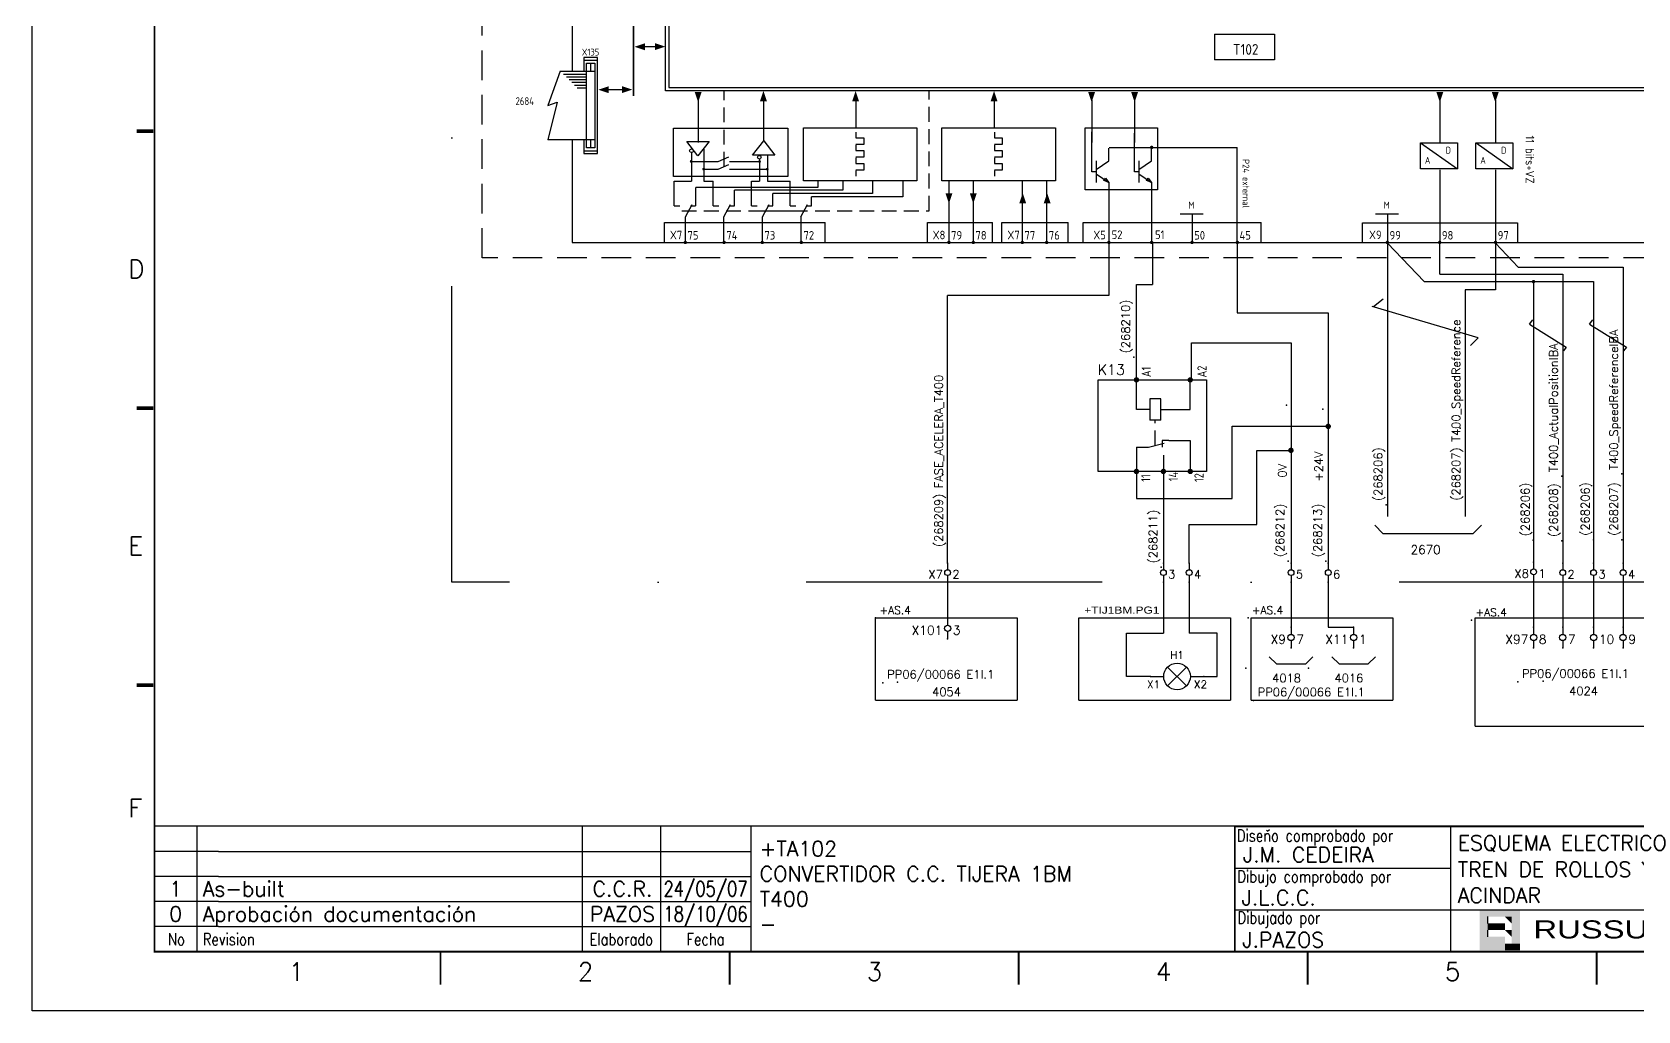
# Model space of a CAD drawing. Extents: x -25 to 1044, y -25744 to 292.
# Drawn here: x 410 to 681.1, y -18110.5 to -17945.4 of the extents above; entities that cross this region are included whole.
import ezdxf
from ezdxf.enums import TextEntityAlignment as Align

# ---------------------------------------------------------------- set-up
doc = ezdxf.new("R2010")
doc.units = 0
doc.header["$LTSCALE"] = 10
doc.header["$MEASUREMENT"] = 0
for name, pattern in [('DASHDOT', [1, 0.5, -0.25, 0, -0.25]), ('DASHED', [0.75, 0.5, -0.25]), ('HIDDEN', [0.375, 0.25, -0.125]), ('LTY1', [0])]:
    doc.linetypes.add(name, pattern=pattern)
doc.layers.get('0').update_dxf_attribs({"linetype": 'CONTINUOUS'})
for name, color, linetype in [('1', 7, 'CONTINUOUS'), ('10', 5, 'CONTINUOUS'), ('2', 7, 'CONTINUOUS'), ('3', 8, 'CONTINUOUS'), ('6', 7, 'DASHDOT'), ('8', 1, 'CONTINUOUS'), ('9', 6, 'CONTINUOUS'), ('ATRIBUTOS', 6, 'CONTINUOUS'), ('DIBUJO', 7, 'CONTINUOUS'), ('NODE', 7, 'CONTINUOUS')]:
    doc.layers.add(name, color=color, linetype=linetype)
doc.styles.add('DIN', font='DIN.shx', dxfattribs={"width": 0.85})
doc.styles.add('HELVETICA', font='HELV.SHX')
doc.styles.add('ISO', font='ISO')
doc.styles.add('LABEL', font='SIMPLEX', dxfattribs={"width": 0.8, "height": 4})
doc.styles.add('ROMANS', font='romans')
doc.styles.get("Standard").update_dxf_attribs({"font": 'simplex'})

# ---------------------------------------------------------------- blocks, each defined once
blk = doc.blocks.new('NOD', base_point=(237.5, 170))
at = {"layer": 'NODE'}
blk.add_point((237.5, 170), dxfattribs=at)
blk = doc.blocks.new('$PP313')
at = {"layer": '2'}
blk.add_blockref('NOD', (0, 0), dxfattribs=at)
at = {"layer": '8'}
blk.add_attdef('1A', (1, -3.325), '', height=2.15, dxfattribs=at)
at = {"layer": '9'}
blk.add_attdef('ID', (1, 1), '', height=2.15, dxfattribs=at)
blk = doc.blocks.new('ITEM')
at = {"layer": 'ATRIBUTOS', "style": 'HELVETICA', "width": 1.2}
blk.add_attdef('ITEM', (0, 1.25), '', height=2.5, dxfattribs=at)
blk = doc.blocks.new('$081001')
at = {"layer": '2'}
for p, q in [((0, 0), (3.75, 0)), ((4.85, -2.65), (10.15, 2.65)), ((4.85, 2.65), (10.15, -2.65)), ((11.25, 0), (15, 0))]:
    blk.add_line(p, q, dxfattribs=at)
blk.add_circle((7.5, 0), 3.75, dxfattribs=at)
for p in [(0, 0), (15, 0)]:
    blk.add_blockref('NOD', p, dxfattribs=at)
at = {"layer": '8'}
blk.add_attdef('1A', text='', height=2.15, dxfattribs=at).set_placement((2.75, -3.32), align=Align.RIGHT)
blk.add_attdef('2A', (12.25, -3.32), '', height=2.15, dxfattribs=at)
at = {"layer": '9'}
blk.add_attdef('ID', text='', height=2.15, dxfattribs=at).set_placement((7.5, 4.93), align=Align.CENTER)
blk = doc.blocks.new('$$PLD12C')
for p, q in [((0, 2.5), (0, 0.75)), ((0, -0.75), (0, -2.5))]:
    blk.add_line(p, q)
at = {"layer": '2'}
blk.add_circle((0, 0), 0.75, dxfattribs=at)
for p in [(0, 2.5), (0, -2.5)]:
    blk.add_blockref('NOD', p, dxfattribs=at)
at = {"layer": '8'}
blk.add_attdef('*A', (1.25, -1.5), '', height=2.15, dxfattribs=at)
at = {"layer": '9'}
blk.add_attdef('ID', text='', height=2.15, dxfattribs=at).set_placement((-1.25, -1.5), align=Align.RIGHT)
blk = doc.blocks.new('newcajec')
at = {"layer": '1'}
for p, q in [((179.4, 20.85), (0.13, 20.85)), ((7, 20.85), (7, 0)), ((71, 20.85), (71, 0)), ((84, 20.85), (84, 0.09)), ((99, 20.85), (99, 0)), ((184.64, 20.18), (184.81, 20.01)), ((184.81, 20.01), (185.18, 20.25)), ((215.2, 20.8), (215.2, 0)), ((10.6, 16.64), (0, 16.64)), ((10.6, 16.64), (99, 16.64)), ((179.4, 13.87), (215.2, 13.87)), ((10.6, 12.48), (0, 12.48)), ((10.6, 12.48), (99, 12.48)), ((10.6, 8.32), (0, 8.32)), ((10.6, 8.32), (99, 8.32)), ((179.4, 6.93), (267.63, 6.93)), ((10.6, 4.16), (0, 4.16)), ((10.6, 4.16), (99, 4.16))]:
    blk.add_line(p, q, dxfattribs=at)
at = {"layer": '1', "const_width": 0.3}
blk.add_lwpolyline([(0, 0), (0, 272.5), (383, 272.5), (383, 0)], close=True, dxfattribs=at)
at = {"layer": '1'}
for points in [[(-2.99, 136.23, 0.6, 0.6, 0), (-0.18, 136.23, 0.6, 0.6, 0)], [(-2.99, 90.23, 0.6, 0.6, 0), (-0.18, 90.23, 0.6, 0.6, 0)], [(-2.99, 44.23, 0.6, 0.6, 0), (-0.18, 44.23, 0.6, 0.6, 0)], [(383, 20.8, 0.3, 0.3, 0), (179.4, 20.8, 0.3, 0.3, 0), (179.4, 0, 0.3, 0.3, 0)], [(47.5, -5.5, 0.3, 0.3, 0), (47.5, -0.09, 0.3, 0.3, 0)], [(95.5, -5.5, 0.3, 0.3, 0), (95.5, -0.09, 0.3, 0.3, 0)], [(143.5, -5.5, 0.3, 0.3, 0), (143.5, -0.09, 0.3, 0.3, 0)], [(191.5, -5.5, 0.3, 0.3, 0), (191.5, -0.09, 0.3, 0.3, 0)], [(239.5, -5.5, 0.3, 0.3, 0), (239.5, -0.09, 0.3, 0.3, 0)]]:
    blk.add_lwpolyline(points, format="xyseb", dxfattribs=at)
at = {"layer": '2', "color": 14}
for p, q in [((221.42, 4.69), (221.42, 5.81)), ((221.42, 2.47), (221.42, 3.58))]:
    blk.add_line(p, q, dxfattribs=at)
for points in [[(220.05, 5.81), (220.05, 6.92), (226.74, 5.81), (226.74, 6.92)], [(221.42, 2.47), (220.05, 2.47), (221.42, 5.81), (220.05, 5.81)], [(224.25, 5.81), (225.37, 5.81), (225.37, 4.69)], [(225.37, 5.81), (226.74, 5.81), (225.37, 1.35), (226.74, 1.35)], [(221.42, 4.69), (224.25, 4.69), (221.42, 3.58), (224.25, 3.58)], [(224.25, 3.58), (225.37, 3.58), (225.37, 2.47)], [(224.25, 0.24), (224.25, 2.47), (220.05, 0.24), (220.05, 2.47)], [(226.74, 1.35), (226.74, 0.24), (224.25, 1.35), (224.25, 0.24)]]:
    blk.add_solid(points, dxfattribs=at)
at = {"layer": '1', "style": 'ROMANS'}
for s, p in [('D', (-4.37, 111.84)), ('E', (-4.37, 65.84)), ('F', (-4.37, 22.34)), ('1', (22.29, -4.82)), ('2', (70.29, -4.82)), ('3', (118.29, -4.82)), ('4', (166.29, -4.82)), ('5', (214.29, -4.82))]:
    blk.add_text(s, height=3, dxfattribs=at).set_placement(p)
at = {"layer": '1', "style": 'LABEL', "width": 0.8}
for s, p in [('Diseno comprobado por', (179.73, 18.27)), ('Dibujo comprobado por', (179.81, 11.47)), ('Dibujado por', (179.83, 4.64)), ('No', (2.23, 1.05)), ('Revision', (8, 1.05))]:
    blk.add_text(s, height=2, dxfattribs=at).set_placement(p)
for s, p in [('Elaborado', (77.5, 1.05)), ('Fecha', (91.5, 1.05))]:
    blk.add_text(s, height=2, dxfattribs=at).set_placement(p, align=Align.CENTER)
at = {"layer": '10', "style": 'ROMANS'}
for tag, p in [('REV41', (3.5, 18.74)), ('REV43', (77.7, 18.74)), ('REV31', (3.5, 14.58)), ('REV33', (77.7, 14.58)), ('REV21', (3.5, 10.42)), ('REV23', (77.7, 10.42)), ('REV11', (3.5, 6.27)), ('REV13', (77.7, 6.27))]:
    blk.add_attdef(tag, text='', height=2.5, dxfattribs=at).set_placement(p, align=Align.MIDDLE)
for tag, p, height in [('REV42', (8, 17.49), 2.5), ('DOCUMENTTYPE', (216.43, 16.8), 2.5), ('NOTA', (305.32, 15.8), 3), ('SHEETNAME1', (100.5, 15.83), 2.5), ('DESIGNCHECK', (180.74, 14.83), 2.5), ('REV32', (8, 13.33), 2.5), ('SHEETNAME2', (100.5, 11.67), 2.5), ('OBJECT', (216.43, 12.4), 2.5), ('REV22', (8, 9.17), 2.5), ('ORDER', (305.32, 7.3), 4.5), ('SHEETNAME3', (100.5, 7.51), 2.5), ('DRAWINGCHECK', (180.53, 7.71), 2.5), ('CUSTOMER', (216.43, 8.08), 2.5), ('REV12', (8, 5.01), 2.5), ('SHEETNAME4', (100.5, 3.35), 2.5), ('DOCUMENT_ID', (305.32, 0.93), 4.4), ('USER', (180.63, 0.71), 2.5), ('DEPARTMENT', (271.93, 1.05), 2.5)]:
    blk.add_attdef(tag, p, '', height=height, dxfattribs=at)
for tag, width, p, p2 in [('REV44', 1.221199, (84.53, 17.49), (98.48, 17.49)), ('REV34', 1.221199, (84.53, 13.33), (98.48, 13.33)), ('REV24', 1.221199, (84.53, 9.17), (98.48, 9.17)), ('REV14', 1.221199, (84.53, 5.01), (98.48, 5.01)), ('CREATED2', 7.039915, (282.71, 1.05), (301.14, 1.05))]:
    blk.add_attdef(tag, text='', height=2.5, dxfattribs=dict(at, width=width)).set_placement(p, p2, align=Align.FIT)
for tag, p in [('SHEET', (382, 7.43)), ('NEXTSHEET', (382, 0.5))]:
    blk.add_attdef(tag, text='', height=2.5, dxfattribs=at).set_placement(p, align=Align.RIGHT)
at = {"layer": 'DIBUJO', "color": 14, "style": 'HELVETICA', "width": 1.3}
blk.add_text('RUSSULA S.A.', height=3, dxfattribs=at).set_placement((229, 2.19))
blk = doc.blocks.new('PAGINA')
at = {"layer": '2'}
blk.add_blockref('NOD', (-1, -1), dxfattribs=at)
at = {"layer": '8', "style": 'ROMANS'}
blk.add_attdef('NPA', (0, -4.325), '', height=2, dxfattribs=at)
at = {"layer": '9', "style": 'ROMANS'}
blk.add_attdef('NP', (0, 0), '', height=2, dxfattribs=at)

msp = doc.modelspace()

# ---------------------------------------------------------------- linework, layer by layer
at = {"linetype": 'DASHED'}
for p, q in [((485.98, -17983.45), (485.98, -17911.76)), ((781.11, -17983.45), (485.98, -17983.45))]:
    msp.add_line(p, q, dxfattribs=at)
at = {"color": 3}
for p, q in [((516.9, -17955.28), (516.9, -17938.07)), ((517.48, -17938.65), (517.48, -17954.7)), ((609.58, -17945.73), (619.7, -17945.73)), ((609.58, -17945.73), (609.58, -17950.06)), ((619.7, -17945.73), (619.7, -17950.06)), ((619.7, -17950.06), (609.58, -17950.06)), ((742.4, -17955.28), (516.9, -17955.28)), ((517.48, -17954.7), (741.83, -17954.7)), ((516.73, -17977.5), (527.7, -17977.5)), ((516.73, -17980.85), (516.73, -17977.5)), ((524.76, -17977.5), (543.86, -17977.5)), ((543.86, -17980.85), (543.86, -17977.5)), ((561.14, -17977.5), (572.12, -17977.5)), ((561.14, -17980.85), (561.14, -17977.5)), ((572.12, -17980.85), (572.12, -17977.5)), ((573.67, -17977.5), (584.91, -17977.5)), ((573.67, -17980.85), (573.67, -17977.5)), ((584.91, -17980.85), (584.91, -17977.5)), ((587.44, -17977.5), (617.45, -17977.5)), ((587.44, -17980.85), (587.44, -17977.5)), ((617.45, -17980.85), (617.45, -17977.5)), ((634.58, -17980.85), (634.58, -17977.54)), ((634.58, -17977.56), (660.76, -17977.56)), ((660.8, -17980.85), (660.8, -17977.54)), ((589.95, -18004.05), (608.23, -18004.05)), ((589.95, -18019.5), (589.95, -18004.05)), ((608.23, -18004.05), (608.23, -18019.5)), ((608.23, -18019.5), (589.95, -18019.5))]:
    msp.add_line(p, q, dxfattribs=at)
for p, q in [((503.11, -17949.65), (503.11, -17951.96)), ((505.43, -17949.65), (503.11, -17949.65)), ((503.11, -17950.11), (505.43, -17950.11)), ((503.58, -17964.91), (503.58, -17950.57)), ((503.58, -17950.57), (504.96, -17950.57)), ((504.96, -17950.57), (504.96, -17964.91)), ((505.43, -17965.83), (505.43, -17949.65)), ((499.14, -17951.96), (504.98, -17951.96)), ((503.58, -17952.5), (499.71, -17952.5)), ((503.55, -17952.96), (500.17, -17952.96)), ((503.51, -17953.42), (500.63, -17953.42)), ((503.48, -17953.88), (501.1, -17953.88)), ((503.44, -17954.35), (501.56, -17954.35)), ((503.41, -17954.81), (502.02, -17954.81)), ((522.44, -17956.83), (522.44, -17963.98)), ((533.45, -17956.83), (533.45, -17961.53)), ((533.45, -17959.01), (533.45, -17963.71)), ((549.01, -17956.83), (549.01, -17961.53)), ((572.39, -17956.83), (572.39, -17961.53)), ((588.86, -17956.83), (588.86, -17963.98)), ((596.08, -17956.83), (596.08, -17963.98)), ((647.65, -17956.83), (647.65, -17963.98)), ((657.01, -17956.83), (657.01, -17963.98)), ((588.87, -17968.91), (588.87, -17962.17)), ((497.02, -17963.47), (504.98, -17963.47)), ((503.11, -17963.52), (503.11, -17965.83)), ((520.5, -17963.82), (524.29, -17963.82)), ((522.36, -17966.26), (520.5, -17963.82)), ((524.29, -17963.82), (522.36, -17966.26)), ((531.58, -17966.12), (533.52, -17963.68)), ((533.52, -17963.68), (535.38, -17966.12)), ((596.09, -17968.91), (596.09, -17962.4)), ((503.11, -17965.37), (505.43, -17965.37)), ((503.11, -17965.83), (505.43, -17965.83)), ((504.96, -17964.91), (503.58, -17964.91)), ((535.38, -17966.12), (531.58, -17966.12)), ((647.65, -17968.59), (647.65, -17980.83)), ((657.01, -17968.59), (657.01, -17980.83)), ((605.79, -17976.06), (605.79, -17980.74)), ((638.77, -17976.06), (638.77, -17980.74)), ((591.76, -17980.85), (591.76, -17989.79)), ((591.76, -17980.85), (591.76, -17987.46)), ((638.77, -17980.99), (644.97, -17987.47)), ((647.61, -17986.23), (647.61, -17980.85)), ((657.01, -17980.99), (660.85, -17985)), ((647.61, -17986.23), (668.38, -17986.23)), ((660.85, -17985), (678.57, -17985)), ((668.38, -17986.23), (668.38, -18032.44)), ((678.57, -17985), (678.57, -18032.44)), ((644.97, -17987.47), (666.93, -17987.47)), ((663.46, -17987.47), (663.46, -18032.44)), ((666.93, -17987.47), (673.59, -17987.47)), ((673.59, -17987.47), (673.59, -18032.44)), ((662.74, -17994.67), (663.31, -17993.92)), ((662.74, -17994.67), (668.96, -17998.51)), ((672.9, -17994.67), (673.47, -17993.92)), ((672.9, -17994.67), (679.12, -17998.51)), ((668.96, -17998.51), (668.48, -17999.16)), ((679.12, -17998.51), (678.64, -17999.16)), ((596.41, -18009.05), (596.41, -18004.05)), ((605.5, -18009.05), (605.5, -18004.05)), ((601.87, -18009.05), (605.5, -18009.05)), ((596.41, -18015.41), (598.46, -18015.41)), ((596.41, -18015.41), (596.41, -18019.5)), ((598.46, -18015.41), (601.09, -18014.7)), ((600.73, -18014.27), (600.73, -18015.41)), ((601.87, -18014.27), (600.73, -18014.27)), ((601.87, -18014.27), (605.5, -18014.27)), ((605.5, -18014.27), (605.5, -18019.5)), ((638.03, -18029.95), (636.63, -18028.56)), ((638.03, -18029.95), (653.27, -18029.95)), ((653.27, -18029.95), (654.67, -18028.56)), ((633.07, -18048.06), (633.07, -18049.3)), ((620.06, -18051.99), (618.83, -18050.77)), ((624.98, -18051.99), (626.21, -18050.77)), ((630.61, -18051.99), (629.38, -18050.76)), ((635.52, -18051.99), (636.75, -18050.76)), ((620.06, -18051.99), (624.98, -18051.99)), ((630.61, -18051.99), (635.52, -18051.99))]:
    msp.add_line(p, q)
at = {"linetype": 'Continuous'}
for p, q in [((499.14, -17951.96), (497.04, -17957.74)), ((498.59, -17957.16), (497.04, -17963.54)), ((497.04, -17957.74), (498.59, -17957.16)), ((600.5, -18007.23), (598.68, -18007.23)), ((598.68, -18007.23), (598.68, -18010.87)), ((600.5, -18010.87), (600.5, -18007.23)), ((598.68, -18009.05), (596.41, -18009.05)), ((600.5, -18010.87), (598.68, -18010.87)), ((600.5, -18009.05), (601.87, -18009.05)), ((600.96, -18016.77), (600.96, -18019.05))]:
    msp.add_line(p, q, dxfattribs=at)
at = {"linetype": 'LTY1'}
for p, q in [((591.78, -17964.81), (613.44, -17964.81)), ((589.59, -17968.54), (591.76, -17967.09)), ((589.59, -17967.09), (589.59, -17970.71)), ((591.76, -17967.09), (591.76, -17964.95)), ((596.81, -17968.54), (598.98, -17967.09)), ((596.81, -17967.09), (596.81, -17970.71)), ((598.98, -17967.09), (598.98, -17965.07)), ((589.59, -17968.91), (588.87, -17968.91)), ((589.59, -17969.26), (591.76, -17970.71)), ((590.89, -17970.42), (591.18, -17969.98)), ((591.18, -17969.98), (591.76, -17970.71)), ((596.81, -17968.91), (596.09, -17968.91)), ((596.81, -17969.26), (598.98, -17970.71)), ((598.11, -17970.42), (598.4, -17969.98)), ((598.4, -17969.98), (598.98, -17970.71)), ((591.76, -17970.71), (590.89, -17970.42)), ((591.76, -17970.71), (591.76, -17980.85)), ((598.98, -17970.71), (598.11, -17970.42)), ((598.98, -17970.73), (598.98, -17980.85))]:
    msp.add_line(p, q, dxfattribs=at)
at = {"color": 0}
msp.add_line((501.16, -17980.86), (772.24, -17980.86), dxfattribs=at)
at = {"linetype": 'HIDDEN'}
msp.add_line((599.59, -18015.11), (599.59, -18010.87), dxfattribs=at)
for points in [[(511.52, -17937.74, 0.289, 0.289, 0), (511.52, -17956.12, 0.289, 0.289, 0)], [(511.7, -17947.83, 0, 1.16, 0), (513.43, -17947.83, 1.16, 1.16, 0)], [(516.87, -17947.81, 0, 1.16, 0), (515.14, -17947.81, 1.16, 1.16, 0)], [(504.27, -17950.57, 0.231, 0.231, 0), (504.27, -17951.96, 0.231, 0.231, 0)], [(505.56, -17955.08, 0, 1.16, 0), (507.29, -17955.08, 1.16, 1.16, 0)], [(511.29, -17955.06, 0, 1.16, 0), (509.55, -17955.06, 1.16, 1.16, 0)], [(522.42, -17957.2, 0, 1.16, 0), (522.42, -17955.47, 1.16, 1.16, 0)], [(533.44, -17955.29, 0, 1.16, 0), (533.44, -17957.03, 1.16, 1.16, 0)], [(549, -17955.29, 0, 1.16, 0), (549, -17957.03, 1.16, 1.16, 0)], [(572.38, -17955.29, 0, 1.16, 0), (572.38, -17957.03, 1.16, 1.16, 0)], [(588.84, -17957.2, 0, 1.16, 0), (588.84, -17955.47, 1.16, 1.16, 0)], [(596.1, -17957.2, 0, 1.16, 0), (596.1, -17955.47, 1.16, 1.16, 0)], [(647.63, -17957.2, 0, 1.16, 0), (647.63, -17955.47, 1.16, 1.16, 0)], [(656.99, -17957.2, 0, 1.16, 0), (656.99, -17955.47, 1.16, 1.16, 0)], [(504.27, -17963.52, 0.231, 0.231, 0), (504.27, -17964.91, 0.231, 0.231, 0)], [(564.75, -17974.31, 0, 1.16, 0), (564.75, -17972.57, 1.16, 1.16, 0)], [(568.86, -17974.31, 0, 1.16, 0), (568.86, -17972.57, 1.16, 1.16, 0)], [(577.22, -17972.51, 0, 1.16, 0), (577.22, -17974.25, 1.16, 1.16, 0)], [(581.33, -17972.51, 0, 1.16, 0), (581.33, -17974.25, 1.16, 1.16, 0)]]:
    msp.add_lwpolyline(points, format="xyseb")
for points in [[(598.83, -17964.81, 0.289, 0.289, 1), (599.12, -17964.81, 0.289, 0.289, 1)], [(520.11, -17980.85, 0.289, 0.289, 1), (520.4, -17980.85, 0.289, 0.289, 1)], [(526.66, -17980.85, 0.289, 0.289, 1), (526.95, -17980.85, 0.289, 0.289, 1)], [(533.1, -17980.85, 0.289, 0.289, 1), (533.38, -17980.85, 0.289, 0.289, 1)], [(539.69, -17980.85, 0.289, 0.289, 1), (539.98, -17980.85, 0.289, 0.289, 1)], [(564.61, -17980.85, 0.289, 0.289, 1), (564.9, -17980.85, 0.289, 0.289, 1)], [(568.73, -17980.85, 0.289, 0.289, 1), (569.01, -17980.85, 0.289, 0.289, 1)], [(577, -17980.85, 0.289, 0.289, 1), (577.29, -17980.85, 0.289, 0.289, 1)], [(581.11, -17980.85, 0.289, 0.289, 1), (581.4, -17980.85, 0.289, 0.289, 1)], [(591.61, -17980.85, 0.289, 0.289, 1), (591.9, -17980.85, 0.289, 0.289, 1)], [(598.83, -17980.85, 0.289, 0.289, 1), (599.12, -17980.85, 0.289, 0.289, 1)], [(605.65, -17980.85, 0.289, 0.289, 1), (605.94, -17980.85, 0.289, 0.289, 1)], [(613.3, -17980.85, 0.289, 0.289, 1), (613.59, -17980.85, 0.289, 0.289, 1)], [(638.63, -17980.85, 0.289, 0.289, 1), (638.92, -17980.85, 0.289, 0.289, 1)], [(647.46, -17980.85, 0.289, 0.289, 1), (647.75, -17980.85, 0.289, 0.289, 1)], [(656.89, -17980.85, 0.289, 0.289, 1), (657.18, -17980.85, 0.289, 0.289, 1)], [(663.3, -17987.46, 0.289, 0.289, 1), (663.59, -17987.46, 0.289, 0.289, 1)]]:
    msp.add_lwpolyline(points, format="xyseb", close=True)
at = {"linetype": 'Continuous'}
for points in [[(596.41, -18004.27, 0.455, 0.455, 1), (596.41, -18003.82, 0.455, 0.455, 1)], [(605.5, -18004.27, 0.455, 0.455, 1), (605.5, -18003.82, 0.455, 0.455, 1)], [(628.78, -18012.12, 0.455, 0.455, 1), (628.78, -18011.66, 0.455, 0.455, 1)], [(622.49, -18016.17, 0.455, 0.455, 1), (622.49, -18015.71, 0.455, 0.455, 1)], [(596.41, -18019.73, 0.455, 0.455, 1), (596.41, -18019.27, 0.455, 0.455, 1)], [(600.96, -18019.73, 0.455, 0.455, 1), (600.96, -18019.27, 0.455, 0.455, 1)], [(605.5, -18019.73, 0.455, 0.455, 1), (605.5, -18019.27, 0.455, 0.455, 1)]]:
    msp.add_lwpolyline(points, format="xyseb", close=True, dxfattribs=at)
at = {"layer": '2', "linetype": 'DASHDOT', "ltscale": 10}
for p, q in [((480.81, -18038.21), (480.81, -17864.77)), ((790.85, -18038.21), (480.81, -18038.21))]:
    msp.add_line(p, q, dxfattribs=at)
at = {"layer": '2'}
for p, q in [((512.71, -17947.81), (515.15, -17947.81)), ((507.31, -17955.06), (509.56, -17955.06)), ((549.03, -17962.23), (549.03, -17963.2)), ((549.03, -17963.2), (550.38, -17963.2)), ((550.38, -17964.32), (549.03, -17964.32)), ((549.03, -17964.39), (549.03, -17965.36)), ((550.38, -17963.2), (550.38, -17964.32)), ((572.42, -17962.23), (572.42, -17963.2)), ((572.42, -17963.2), (573.76, -17963.2)), ((573.76, -17964.32), (572.42, -17964.32)), ((572.42, -17964.39), (572.42, -17965.36)), ((573.76, -17963.2), (573.76, -17964.32)), ((613.44, -17980.88), (613.44, -17964.81)), ((644.38, -17964.06), (650.6, -17968.42)), ((653.74, -17964.06), (659.96, -17968.42)), ((521.28, -17965.68), (521.28, -17970.49)), ((521.29, -17967.18), (525.8, -17967.18)), ((523.35, -17965.13), (523.35, -17970.49)), ((525.8, -17967.18), (527.59, -17966.4)), ((527.69, -17967.18), (532.78, -17967.18)), ((532.78, -17966.76), (532.78, -17970.49)), ((534.1, -17966.17), (534.1, -17970.49)), ((549.03, -17965.36), (550.38, -17965.36)), ((550.38, -17966.48), (549.03, -17966.48)), ((549.03, -17966.55), (549.03, -17967.52)), ((549.03, -17967.52), (550.38, -17967.52)), ((550.38, -17965.36), (550.38, -17966.48)), ((550.38, -17967.52), (550.38, -17968.64)), ((572.42, -17965.36), (573.76, -17965.36)), ((573.76, -17966.48), (572.42, -17966.48)), ((572.42, -17966.55), (572.42, -17967.52)), ((572.42, -17967.52), (573.76, -17967.52)), ((573.76, -17965.36), (573.76, -17966.48)), ((573.76, -17967.52), (573.76, -17968.64)), ((523.35, -17968.49), (525.8, -17968.49)), ((525.8, -17968.49), (527.59, -17967.71)), ((527.71, -17968.49), (534.13, -17968.49)), ((550.38, -17968.64), (549.03, -17968.64)), ((549.03, -17968.71), (549.03, -17969.68)), ((573.76, -17968.64), (572.42, -17968.64)), ((572.42, -17968.71), (572.42, -17969.68)), ((518.39, -17974.65), (518.39, -17970.49)), ((518.39, -17970.49), (521.28, -17970.49)), ((542.64, -17971.59), (522, -17971.59)), ((522, -17974.65), (522, -17971.59)), ((523.35, -17970.49), (524.94, -17970.49)), ((524.94, -17974.65), (524.94, -17970.49)), ((546.82, -17972.03), (528.53, -17972.03)), ((528.53, -17974.65), (528.53, -17972.03)), ((531.41, -17974.65), (531.41, -17970.49)), ((531.41, -17970.49), (532.78, -17970.49)), ((534.1, -17970.49), (537.97, -17970.49)), ((551.86, -17972.57), (535.02, -17972.57)), ((535.02, -17974.65), (535.02, -17972.57)), ((537.97, -17974.65), (537.97, -17970.49)), ((542.64, -17970.44), (542.64, -17971.59)), ((546.82, -17970.45), (546.82, -17972.03)), ((551.86, -17970.45), (551.86, -17972.57)), ((556.96, -17970.45), (556.96, -17973.15)), ((564.79, -17980.76), (564.79, -17970.46)), ((568.9, -17980.76), (568.9, -17970.46)), ((577.18, -17980.76), (577.18, -17970.46)), ((581.29, -17980.76), (581.29, -17970.46)), ((518.39, -17974.65), (519.35, -17974.65)), ((520.27, -17976.55), (521.38, -17974.43)), ((521.11, -17974.65), (521.99, -17974.65)), ((524.94, -17974.65), (525.91, -17974.65)), ((526.76, -17976.55), (527.88, -17974.43)), ((527.66, -17974.65), (528.54, -17974.65)), ((531.41, -17974.65), (532.38, -17974.65)), ((533.29, -17976.55), (534.41, -17974.43)), ((534.13, -17974.65), (535.01, -17974.65)), ((537.96, -17974.65), (538.93, -17974.65)), ((539.78, -17976.55), (540.9, -17974.43)), ((540.69, -17974.65), (541.56, -17974.65)), ((556.96, -17973.15), (541.55, -17973.15)), ((541.55, -17974.65), (541.55, -17973.15)), ((520.27, -17980.88), (520.27, -17976.59)), ((526.78, -17980.7), (526.78, -17976.59)), ((533.29, -17980.88), (533.29, -17976.59)), ((539.8, -17980.7), (539.8, -17976.59)), ((657.01, -17977.56), (657.01, -17988.84)), ((613.44, -17980.85), (613.44, -17986.3)), ((657.01, -17988.84), (651.88, -17988.84)), ((594.71, -18046.82), (600.96, -18046.82)), ((594.71, -18054.1), (594.71, -18046.82)), ((610.02, -18054.1), (610.02, -18046.82)), ((598.76, -18054.1), (594.71, -18054.1)), ((607.76, -18054.1), (610.02, -18054.1))]:
    msp.add_line(p, q, dxfattribs=at)
at = {"layer": '2', "linetype": 'HIDDEN'}
for p, q in [((526.8, -17968.08), (526.8, -17955.28)), ((561.43, -17975.49), (561.43, -17955.28)), ((519.65, -17975.49), (561.43, -17975.49)), ((532.67, -17975.49), (540.9, -17975.49))]:
    msp.add_line(p, q, dxfattribs=at)
at = {"layer": '2', "color": 7}
for p, q in [((638.77, -17980.62), (638.77, -18027.08)), ((651.88, -17988.84), (651.88, -18027.08)), ((654.09, -17996.93), (636.2, -17991.67)), ((636.45, -17991.67), (638.09, -17990.36)), ((652.78, -17998.24), (654.09, -17996.93))]:
    msp.add_line(p, q, dxfattribs=at)
at = {"layer": '2'}
for points in [[(518.28, -17961.57), (537.54, -17961.57), (537.54, -17969.71), (518.28, -17969.71)], [(540.18, -17961.53), (559.36, -17961.53), (559.36, -17970.46), (540.18, -17970.46)], [(563.57, -17961.53), (582.75, -17961.53), (582.75, -17970.46), (563.57, -17970.46)], [(587.76, -17961.53), (599.97, -17961.53), (599.97, -17971.96), (587.76, -17971.96)], [(644.37, -17964.06), (650.6, -17964.06), (650.6, -17968.42), (644.37, -17968.42)], [(653.73, -17964.06), (659.96, -17964.06), (659.96, -17968.42), (653.73, -17968.42)]]:
    msp.add_lwpolyline(points, close=True, dxfattribs=at)
at = {"layer": '2', "const_width": 0.197}
for points in [[(521.11, -17967.17, 1), (521.37, -17967.17, 1)], [(532.65, -17967.21, 1), (532.91, -17967.21, 1)], [(523.22, -17968.48, 1), (523.48, -17968.48, 1)], [(533.96, -17968.49, 1), (534.22, -17968.49, 1)]]:
    msp.add_lwpolyline(points, format="xyb", close=True, dxfattribs=at)
for points in [[(607.7, -17976.06), (603.77, -17976.06)], [(640.68, -17976.06), (636.75, -17976.06)]]:
    msp.add_lwpolyline(points, dxfattribs=at)
at = {"layer": '2'}
for centre in [(521.28, -17965.38), (532.75, -17966.47)]:
    msp.add_circle(centre, 0.301, dxfattribs=at)
at = {"layer": '3', "color": 0}
for p, q in [((501.16, -17942.63), (501.16, -17951.96)), ((501.16, -17963.51), (501.16, -17980.86))]:
    msp.add_line(p, q, dxfattribs=at)
at = {"layer": '6', "ltscale": 10}
for p, q in [((552.36, -18044.23), (576.25, -18044.23)), ((552.36, -18058.08), (552.36, -18044.23)), ((576.25, -18044.23), (576.25, -18058.08)), ((586.68, -18044.23), (612.29, -18044.23)), ((586.68, -18058.08), (586.68, -18044.23)), ((612.29, -18044.23), (612.29, -18058.08)), ((615.79, -18044.23), (639.68, -18044.23)), ((615.79, -18058.08), (615.79, -18044.23)), ((639.68, -18044.23), (639.68, -18058.08)), ((653.58, -18044.23), (690.11, -18044.23)), ((653.58, -18062.51), (653.58, -18044.23)), ((552.36, -18058.08), (576.25, -18058.08)), ((586.68, -18058.08), (612.29, -18058.08)), ((615.79, -18058.08), (639.68, -18058.08)), ((653.58, -18062.51), (690.11, -18062.51))]:
    msp.add_line(p, q, dxfattribs=at)
at = {"layer": 'DIBUJO'}
for p, q in [((599.12, -17980.85), (599.12, -17987.93)), ((613.44, -17986.3), (613.44, -17992.72)), ((596.41, -18003.82), (596.41, -17987.93)), ((596.41, -17987.93), (599.12, -17987.93)), ((591.76, -17989.79), (564.53, -17989.79)), ((564.53, -18034.95), (564.53, -17989.79)), ((613.44, -17992.72), (628.8, -17992.72)), ((628.8, -17992.72), (628.8, -18023.14)), ((605.73, -18004.05), (605.73, -17997.77)), ((605.73, -17997.77), (622.52, -17997.77)), ((622.52, -17997.77), (622.52, -18023.14)), ((612.56, -18024.08), (612.56, -18011.84)), ((612.56, -18011.84), (628.8, -18011.84)), ((616.75, -18028.45), (616.75, -18015.97)), ((616.75, -18015.97), (622.52, -18015.97)), ((596.41, -18019.5), (596.41, -18024.08)), ((600.96, -18019.5), (600.96, -18036.09)), ((596.41, -18024.08), (612.56, -18024.08)), ((622.52, -18023.14), (622.52, -18034.95)), ((628.8, -18023.14), (628.8, -18034.95)), ((605.32, -18034.95), (605.32, -18028.45)), ((605.32, -18028.45), (616.75, -18028.45)), ((663.46, -18032.44), (663.46, -18034.82)), ((668.38, -18032.44), (668.38, -18036.09)), ((673.59, -18032.44), (673.59, -18036.09)), ((678.57, -18032.44), (678.57, -18036.09)), ((622.52, -18037.72), (622.52, -18045.77)), ((628.8, -18037.64), (628.8, -18045.77)), ((564.53, -18038.21), (564.53, -18045.46)), ((600.96, -18038.21), (600.96, -18046.82)), ((605.32, -18038.21), (605.32, -18046.82)), ((663.46, -18038.21), (663.46, -18047.01)), ((668.38, -18038.21), (668.38, -18047.01)), ((673.59, -18038.21), (673.59, -18047.01)), ((678.57, -18038.21), (678.57, -18047.01)), ((628.8, -18045.77), (633.07, -18045.77)), ((610.02, -18046.82), (605.32, -18046.82)), ((663.46, -18048.06), (663.46, -18048.63)), ((668.38, -18048.06), (668.38, -18048.63)), ((673.59, -18048.06), (673.59, -18048.63)), ((678.57, -18048.06), (678.57, -18048.63))]:
    msp.add_line(p, q, dxfattribs=at)
msp.add_lwpolyline([(409.98, -17813.54), (829.98, -17813.54), (829.98, -18110.54), (409.98, -18110.54), (409.98, -17813.54)], dxfattribs=at)

# ---------------------------------------------------------------- block references
ref = msp.add_blockref('$PP313', (595.95, -18000.21), dxfattribs=dict(xscale=0.6627734800219411, yscale=0.6627734800219411, zscale=0.6627734800219411, rotation=90))
ref.add_attrib('ID', '(268210)', (595.29, -17999.55), dxfattribs={"layer": '9', "height": 1.425, "rotation": 90, "style": 'ROMANS'})
ref = msp.add_blockref('$PP313', (651.07, -18012.18), dxfattribs=dict(xscale=0.6568639771137169, yscale=0.6568639771137169, zscale=0.6568639771137169, rotation=90))
ref.add_attrib('ID', '(268207) T400_SpeedReference', (651.07, -18024.42), dxfattribs={"layer": '9', "height": 1.4123, "rotation": 90, "style": 'ROMANS'})
ref = msp.add_blockref('$PP313', (678.36, -18019.9), dxfattribs=dict(xscale=0.6627734800219618, yscale=0.6627734800219618, zscale=0.6627734800219618, rotation=90))
ref.add_attrib('ID', 'T400_SpeedReferenceIBA', (677.7, -18019.24), dxfattribs={"layer": '9', "height": 1.425, "rotation": 90, "style": 'ROMANS'})
ref = msp.add_blockref('$PP313', (668.2, -18020.28), dxfattribs=dict(xscale=0.6627734800220549, yscale=0.6627734800220549, zscale=0.6627734800220549, rotation=90))
ref.add_attrib('ID', 'T400_ActualPositionIBA', (667.53, -18019.62), dxfattribs={"layer": '9', "height": 1.425, "rotation": 90, "style": 'ROMANS'})
ref = msp.add_blockref('$PP313', (563.74, -18020.01), dxfattribs=dict(xscale=0.656863977113688, yscale=0.656863977113688, zscale=0.656863977113688, rotation=90))
ref.add_attrib('ID', '(268209) FASE_ACELERA_T400', (563.74, -18032.24), dxfattribs={"layer": '9', "height": 1.4123, "rotation": 90, "style": 'ROMANS'})
ref = msp.add_blockref('$PP313', (621.75, -18008.3), dxfattribs=dict(xscale=0.656863977113688, yscale=0.656863977113688, zscale=0.656863977113688, rotation=90))
ref.add_attrib('ID', '0V', (621.75, -18020.53), dxfattribs={"layer": '9', "height": 1.412, "rotation": 90, "style": 'ROMANS'})
ref = msp.add_blockref('$PP313', (627.89, -18008.98), dxfattribs=dict(xscale=0.656863977113688, yscale=0.656863977113688, zscale=0.656863977113688, rotation=90))
ref.add_attrib('ID', '+24V', (627.89, -18021.21), dxfattribs={"layer": '9', "height": 1.412, "rotation": 90, "style": 'ROMANS'})
ref = msp.add_blockref('$PP313', (638.58, -18025.15), dxfattribs=dict(xscale=0.6627734800219411, yscale=0.6627734800219411, zscale=0.6627734800219411, rotation=90))
ref.add_attrib('ID', '(268206)', (637.92, -18024.49), dxfattribs={"layer": '9', "height": 1.425, "rotation": 90, "style": 'ROMANS'})
ref = msp.add_blockref('$PP313', (663.41, -18031.09), dxfattribs=dict(xscale=0.6627734800219618, yscale=0.6627734800219618, zscale=0.6627734800219618, rotation=90))
ref.add_attrib('ID', '(268206)', (662.75, -18030.43), dxfattribs={"layer": '9', "height": 1.425, "rotation": 90, "style": 'ROMANS'})
ref = msp.add_blockref('$PP313', (668.2, -18031.21), dxfattribs=dict(xscale=0.6627734800220549, yscale=0.6627734800220549, zscale=0.6627734800220549, rotation=90))
ref.add_attrib('ID', '(268208)', (667.53, -18030.55), dxfattribs={"layer": '9', "height": 1.425, "rotation": 90, "style": 'ROMANS'})
ref = msp.add_blockref('$PP313', (673.55, -18031.03), dxfattribs=dict(xscale=0.6627734800219618, yscale=0.6627734800219618, zscale=0.6627734800219618, rotation=90))
ref.add_attrib('ID', '(268206)', (672.88, -18030.36), dxfattribs={"layer": '9', "height": 1.425, "rotation": 90, "style": 'ROMANS'})
ref = msp.add_blockref('$PP313', (678.36, -18031.03), dxfattribs=dict(xscale=0.6627734800219618, yscale=0.6627734800219618, zscale=0.6627734800219618, rotation=90))
ref.add_attrib('ID', '(268207)', (677.7, -18030.36), dxfattribs={"layer": '9', "height": 1.425, "rotation": 90, "style": 'ROMANS'})
ref = msp.add_blockref('$PP313', (600.59, -18035.68), dxfattribs=dict(xscale=0.6627734800219411, yscale=0.6627734800219411, zscale=0.6627734800219411, rotation=90))
ref.add_attrib('ID', '(268211)', (599.93, -18035.01), dxfattribs={"layer": '9', "height": 1.425, "rotation": 90, "style": 'ROMANS'})
ref = msp.add_blockref('$PP313', (622.01, -18034.62), dxfattribs=dict(xscale=0.6627734800219411, yscale=0.6627734800219411, zscale=0.6627734800219411, rotation=90))
ref.add_attrib('ID', '(268212)', (621.34, -18033.96), dxfattribs={"layer": '9', "height": 1.425, "rotation": 90, "style": 'ROMANS'})
ref = msp.add_blockref('$PP313', (628.38, -18034.62), dxfattribs=dict(xscale=0.6627734800219411, yscale=0.6627734800219411, zscale=0.6627734800219411, rotation=90))
ref.add_attrib('ID', '(268213)', (627.72, -18033.96), dxfattribs={"layer": '9', "height": 1.425, "rotation": 90, "style": 'ROMANS'})
ref = msp.add_blockref('PAGINA', (553.01, -18043.57), dxfattribs=dict(xscale=0.6568639771135847, yscale=0.6568639771135847, zscale=0.6568639771135847))
ref.add_attrib('NP', '+AS.4', (553.01, -18043.57), dxfattribs={"layer": '9', "height": 1.314, "style": 'ROMANS'})
at = {"xscale": 0.4800334670120485, "yscale": 0.4800334670120485, "zscale": 0.6000418337647795}
msp.add_blockref('ITEM', (587.6, -18044.1), dxfattribs=at).add_auto_attribs({'ITEM': '+TIJ1BM.PG1'})
ref = msp.add_blockref('PAGINA', (615.91, -18043.57), dxfattribs=dict(xscale=0.6568639771135847, yscale=0.6568639771135847, zscale=0.6568639771135847))
ref.add_attrib('NP', '+AS.4', (615.91, -18043.57), dxfattribs={"layer": '9', "height": 1.314, "style": 'ROMANS'})
ref = msp.add_blockref('PAGINA', (653.63, -18043.93), dxfattribs=dict(xscale=0.6568639771135847, yscale=0.6568639771135847, zscale=0.6568639771135847))
ref.add_attrib('NP', '+AS.4', (653.63, -18043.93), dxfattribs={"layer": '9', "height": 1.314, "style": 'ROMANS'})
ref = msp.add_blockref('PAGINA', (554.33, -18054.46), dxfattribs=dict(xscale=0.7101860728231372, yscale=0.7101860728231372, zscale=0.7101860728231372))
ref.add_attrib('NP', 'PP06/00066 E1I.1', (554.33, -18054.46), dxfattribs={"layer": '9', "height": 1.4204, "style": 'ROMANS'})
ref = msp.add_blockref('PAGINA', (615.61, -18052.01), dxfattribs=dict(xscale=0.7101860728231372, yscale=0.7101860728231372, zscale=0.7101860728231372))
ref.add_attrib('NPA', '4018', (619.31, -18055.09), dxfattribs={"layer": '8', "height": 1.42, "style": 'ROMANS'})
ref = msp.add_blockref('PAGINA', (626.16, -18052.01), dxfattribs=dict(xscale=0.7101860728231372, yscale=0.7101860728231372, zscale=0.7101860728231372))
ref.add_attrib('NPA', '4016', (629.85, -18055.08), dxfattribs={"layer": '8', "height": 1.42, "style": 'ROMANS'})
ref = msp.add_blockref('PAGINA', (661.49, -18054.32), dxfattribs=dict(xscale=0.7101860728231372, yscale=0.7101860728231372, zscale=0.7101860728231372))
ref.add_attrib('NP', 'PP06/00066 E1I.1', (661.49, -18054.32), dxfattribs={"layer": '9', "height": 1.4204, "style": 'ROMANS'})
ref = msp.add_blockref('PAGINA', (556.76, -18054.34), dxfattribs=dict(xscale=0.7101860728231372, yscale=0.7101860728231372, zscale=0.7101860728231372))
ref.add_attrib('NPA', '4054', (561.91, -18057.41), dxfattribs={"layer": '8', "height": 1.42, "style": 'ROMANS'})
ref = msp.add_blockref('PAGINA', (616.88, -18057.45), dxfattribs=dict(xscale=0.7101860728231372, yscale=0.7101860728231372, zscale=0.7101860728231372))
ref.add_attrib('NP', 'PP06/00066 E1I.1', (616.88, -18057.45), dxfattribs={"layer": '9', "height": 1.4204, "style": 'ROMANS'})
ref = msp.add_blockref('PAGINA', (665.77, -18054.19), dxfattribs=dict(xscale=0.7101860728231372, yscale=0.7101860728231372, zscale=0.7101860728231372))
ref.add_attrib('NPA', '4024', (669.46, -18057.26), dxfattribs={"layer": '8', "height": 1.42, "style": 'ROMANS'})
at = {"layer": '2', "color": 7}
ref = msp.add_blockref('newcajec', (430.65, -18100.54), dxfattribs=dict(at, xscale=1.016513761467893, yscale=1.016513761467893, zscale=1.016513761467893))
ref.add_attrib('REV24', '24/05/07', dxfattribs={"layer": '10', "height": 2.541, "style": 'ROMANS', "width": 0.728168}).set_placement((516.57, -18091.21), (530.76, -18091.21), align=Align.FIT)
ref.add_attrib('SHEETNAME3', 'T400', (532.81, -18092.91), dxfattribs={"layer": '10', "height": 2.541, "style": 'ROMANS'})
ref.add_attrib('SHEETNAME2', 'CONVERTIDOR C.C. TIJERA 1BM', (532.81, -18088.68), dxfattribs={"layer": '10', "height": 2.5413, "style": 'ROMANS'})
ref.add_attrib('SHEETNAME1', '+TA102', (532.81, -18084.45), dxfattribs={"layer": '10', "height": 2.541, "style": 'ROMANS'})
ref.add_attrib('USER', 'J.PAZOS', (614.27, -18099.82), dxfattribs={"layer": '10', "height": 2.541, "style": 'ROMANS'})
ref.add_attrib('DRAWINGCHECK', 'J.L.C.C.', (614.16, -18092.7), dxfattribs={"layer": '10', "height": 2.541, "style": 'ROMANS'})
ref.add_attrib('DESIGNCHECK', 'J.M. CEDEIRA', (614.37, -18085.46), dxfattribs={"layer": '10', "height": 2.5413, "style": 'ROMANS'})
ref.add_attrib('REV22', 'As-built', (438.78, -18091.21), dxfattribs={"layer": '10', "height": 2.541, "style": 'ROMANS'})
ref.add_attrib('REV12', 'Aprobación documentación', (438.78, -18095.44), dxfattribs={"layer": '10', "height": 2.5413, "style": 'ROMANS'})
ref.add_attrib('REV21', '1', dxfattribs={"layer": '10', "height": 2.54, "style": 'ROMANS'}).set_placement((434.21, -18089.94), align=Align.MIDDLE)
ref.add_attrib('REV11', '0', dxfattribs={"layer": '10', "height": 2.54, "style": 'ROMANS'}).set_placement((434.21, -18094.17), align=Align.MIDDLE)
ref.add_attrib('SHEETNAME4', '-', (532.81, -18097.14), dxfattribs={"layer": '10', "height": 2.54, "style": 'ROMANS'})
ref.add_attrib('REV14', '18/10/06', dxfattribs={"layer": '10', "height": 2.541, "style": 'ROMANS', "width": 0.728168}).set_placement((516.57, -18095.44), (530.76, -18095.44), align=Align.FIT)
ref.add_attrib('REV23', 'C.C.R.', dxfattribs={"layer": '10', "height": 2.541, "style": 'ROMANS'}).set_placement((509.64, -18089.94), align=Align.MIDDLE)
ref.add_attrib('REV13', 'PAZOS', dxfattribs={"layer": '10', "height": 2.541, "style": 'ROMANS'}).set_placement((509.64, -18094.17), align=Align.MIDDLE)
ref.add_attrib('CUSTOMER', 'ACINDAR', (650.66, -18092.32), dxfattribs={"layer": '10', "height": 2.541, "style": 'ROMANS'})
ref.add_attrib('OBJECT', 'TREN DE ROLLOS Y BARRAS', (650.66, -18087.93), dxfattribs={"layer": '10', "height": 2.5413, "style": 'ROMANS'})
ref.add_attrib('DOCUMENTTYPE', 'ESQUEMA ELECTRICO', (650.66, -18083.46), dxfattribs={"layer": '10', "height": 2.5413, "style": 'ROMANS'})
for p, xscale, yscale, zscale, values in [((564.53, -18036.58), 0.6513222271171393, 0.6513222271171393, 0.6513222271171393, {'ID': 'X7', '*A': '2'}), ((600.96, -18036.58), 0.6513222271171817, 0.6513222271171817, 0.6513222271171817, {'*A': '3'}), ((605.32, -18036.58), 0.6513222271171817, 0.6513222271171817, 0.6513222271171817, {'*A': '4'}), ((622.52, -18036.58), 0.6513222271171393, 0.6513222271171393, 0.6513222271171393, {'*A': '5'}), ((628.8, -18036.58), 0.6513222271171393, 0.6513222271171393, 0.6513222271171393, {'*A': '6'}), ((663.46, -18036.45), 0.6513222271171393, 0.6513222271171393, 0.6513222271171393, {'ID': 'X8', '*A': '1'}), ((668.38, -18036.58), 0.6513222271171393, 0.6513222271171393, 0.6513222271171393, {'*A': '2'}), ((673.59, -18036.58), 0.6513222271171393, 0.6513222271171393, 0.6513222271171393, {'*A': '3'}), ((678.57, -18036.58), 0.6513222271171393, 0.6513222271171393, 0.6513222271171393, {'*A': '4'}), ((564.53, -18045.99), 0.7041944614641098, 0.7041944614641098, 0.7041944614641098, {'ID': 'X101', '*A': '3'}), ((622.52, -18047.53), 0.7041944614641098, 0.7041944614641098, 0.7041944614641098, {'ID': 'X9', '*A': '7'}), ((633.07, -18047.53), 0.7041944614641098, 0.7041944614641098, 0.7041944614641098, {'ID': 'X11', '*A': '1'}), ((663.46, -18047.53), 0.7041944614641098, 0.7041944614641098, 0.7041944614641098, {'ID': 'X97', '*A': '8'}), ((668.38, -18047.53), 0.7041944614641098, 0.7041944614641098, 0.7041944614641098, {'*A': '7'}), ((673.59, -18047.53), 0.7041944614641098, 0.7041944614641098, 0.7041944614641098, {'*A': '10'}), ((678.57, -18047.53), 0.7041944614641098, 0.7041944614641098, 0.7041944614641098, {'*A': '9'})]:
    msp.add_blockref('$$PLD12C', p, dxfattribs=dict(at, xscale=xscale, yscale=yscale, zscale=zscale)).add_auto_attribs(values)
at = {"layer": '2', "xscale": 0.6000418337646473, "yscale": 0.6000418337646473, "zscale": 0.6000418337646473}
msp.add_blockref('$081001', (598.76, -18054.1), dxfattribs=at).add_auto_attribs({'ID': 'H1', '1A': 'X1', '2A': 'X2'})

# ---------------------------------------------------------------- texts
at = {"style": 'ISO'}
for s, height, p in [('X135', 1.156, (504.25, -17949.31)), ('T102', 1.806, (614.86, -17949.18)), ('M', 1.16, (605.69, -17975.14)), ('M', 1.16, (638.67, -17975.14))]:
    msp.add_text(s, height=height, dxfattribs=at).set_placement(p, align=Align.CENTER)
at = {"color": 1, "style": 'DIN', "width": 0.85}
msp.add_text('2684', height=1.314, dxfattribs=at).set_placement((494.7, -17957.67), align=Align.RIGHT)
at = {"style": 'ISO'}
for s, height, p in [('D', 1.16, (648.6, -17965.87)), ('D', 1.16, (657.96, -17965.87)), ('A', 1.16, (645.1, -17967.57)), ('A', 1.16, (654.46, -17967.57)), ('75', 1.445, (520.62, -17980.37)), ('74', 1.445, (527.17, -17980.37)), ('73', 1.445, (533.61, -17980.37)), ('72', 1.445, (540.2, -17980.37)), ('79', 1.445, (565.12, -17980.37)), ('78', 1.445, (569.23, -17980.37)), ('77', 1.445, (577.51, -17980.37)), ('76', 1.445, (581.62, -17980.37)), ('52', 1.445, (592.22, -17980.27)), ('51', 1.445, (599.55, -17980.27)), ('50', 1.445, (606.16, -17980.37)), ('45', 1.445, (613.81, -17980.37)), ('99', 1.445, (639.14, -17980.37)), ('98', 1.445, (647.97, -17980.37)), ('97', 1.445, (657.4, -17980.37))]:
    msp.add_text(s, height=height, dxfattribs=at).set_placement(p)
msp.add_text('11 bits+VZ', height=1.445, rotation=270, dxfattribs=at).set_placement((662.11, -17962.8))
msp.add_text('P24 external', height=1.1561, rotation=270, dxfattribs=at).set_placement((614.32, -17970.92), align=Align.CENTER)
for s, p in [('X7', (519.73, -17980.32)), ('X8', (564.15, -17980.32)), ('X7', (576.71, -17980.32)), ('X5', (591.24, -17980.32)), ('X9', (637.8, -17980.29))]:
    msp.add_text(s, height=1.445, dxfattribs=at).set_placement(p, align=Align.RIGHT)
at = {"color": 1, "style": 'DIN', "width": 0.85}
for s, p in [('A1', (598.85, -18003.58)), ('A2', (608.25, -18003.64))]:
    msp.add_text(s, height=1.555, rotation=90, dxfattribs=at).set_placement(p)
for s, p in [('11', (598.77, -18019.98)), ('14', (603.42, -18019.57)), ('12', (607.75, -18019.79))]:
    msp.add_text(s, height=1.555, rotation=90, dxfattribs=at).set_placement(p, align=Align.RIGHT)
at = {"layer": '2', "color": 6}
msp.add_text('K13', height=1.749, dxfattribs=at).set_placement((589.87, -18003.21))
at = {"layer": '2', "color": 1}
msp.add_text('2670', height=1.478, dxfattribs=at).set_placement((642.7, -18033.44))

doc.saveas('drawing.dxf')
